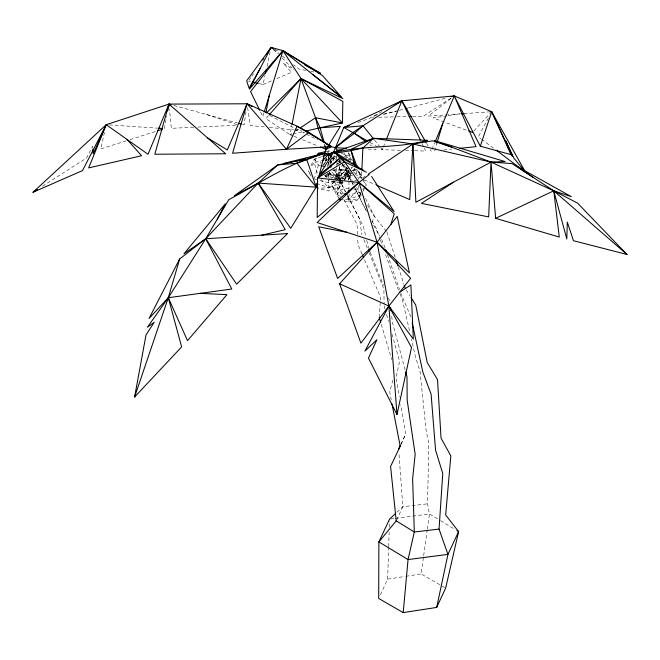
<?xml version="1.0" encoding="UTF-8"?>
<svg xmlns="http://www.w3.org/2000/svg" width="660" height="660" viewBox="0 0 660 660"><rect width="100%" height="100%" fill="white"/><g stroke="black" fill="none" stroke-linecap="round" stroke-linejoin="round"><path stroke-width="0.49" stroke-dasharray="3.3 2.47" d="M427.325 529.205L429.437 513.95L427.564 503.819L428.785 443.52L426.096 430.138L420.007 371.126L415.511 357.027L411.436 339.182M380.399 594.767L387.659 579.125L388.649 547.594M388.682 546.579L389.136 532.339M389.293 527.249L389.483 521.153M361.804 171.55L361.482 178.712L358.264 170.008M379.219 317.493L380.605 297.231L364.064 258.753M444.782 587.59L421.146 573.944L423.53 556.66M423.67 555.637L427.185 530.219M245.933 111.82L244.109 124.88L242.129 124.336M164.373 128.642L166.765 115.88M292.883 135.869L290.029 134.714L291.794 125.689M259.149 83.614L263.026 84.48L264.998 75.463M266.97 66.437L270.039 52.404M104.47 132.47L100.724 148.978L126.184 140.844M392.89 380.16L389.68 391.858L391.24 399.919M314.218 179.223L318.433 165.049L321.139 162.187M327.112 166.947L327.929 164.183M330.223 164.406L331.089 161.502L336.641 155.636M342.697 163.564L338.77 176.789L336.732 178.942M339.743 181.896L336.715 192.093L339.496 198.248M345.708 166.889L344.338 171.493L337.07 179.173M350.617 161.444L351.194 159.505L347.746 151.882M358.957 185.394L357.58 190.03L348.934 199.147L341.253 199.914M434.635 150.917L436.953 143.113M263.975 112.769L262.812 116.573L260.188 111.21M346.838 167.161L345.757 170.032L353.133 184.734M372.05 222.403L374.385 216.34L364.485 196.234M383.006 147.807L382.255 149.688L378.79 147.634M383.386 146.867L385.646 141.224M431.986 149.424L434.676 142.972M316.33 157.963L314.218 162.624L311.239 166.774M342.136 181.087L338.77 188.537L328.597 190.963L319.358 188.752M344.338 180.65L348.785 171.773M348.125 179.883L351.194 173.11L339.413 175.923L328.622 173.341M360.36 193.85L357.58 200.005L348.934 202.075L342.21 200.467M401.057 444.411L405.694 434.181L400.719 404.704M396.619 519.956L402.831 506.74L398.937 452.867M400.843 444.23L405.694 434.181M311.009 165.503L314.218 159.184L321.89 156.585M323.202 165.437L326.75 158.441M333.952 180.502L331.65 185.039L336.715 195.013L339.1 198.346M334.414 179.594L336.715 175.057L340.296 170.065L348.934 168.003M344.355 179.957L348.934 170.923L344.173 164.282M350.881 169.661L347.63 176.071L344.891 179.891M351.343 168.745L352.275 166.914L351.112 168.539M353.413 171.55L355.187 168.061M363 191.383L366.226 185.039L363 178.687M488.375 117.967L478.368 136.81L480.802 138.633M249.051 80.388L251.32 77.005M251.881 76.156L253.58 73.615M323.846 164.794L326.015 161.774M326.287 177.598L325.19 176.071L326.84 173.786M329.934 172.722L327.64 175.923L329.365 178.332M348.892 159.901L351.194 156.692M334.463 181.112L331.65 185.039L336.715 192.093L343.291 193.669M335.024 180.328L336.715 177.977L340.296 170.065L348.934 170.923L342.977 179.223L339.331 166.939M341.929 181.195L342.977 182.663L338.77 188.537L328.597 187.531L318.433 188.537M352.82 170.841L354.445 168.572M348.315 179.932L351.194 175.923L347.746 171.113L339.413 169.125L332.013 170.899M358.174 179.215L361.16 175.057L357.58 170.065L351.813 168.688M362.843 189.742L365.096 186.607M353.735 189.106L357.58 190.03L361.16 195.013L357.58 200.005L348.934 199.147L345.172 197.876M268.595 115.541L265.889 118.627L290.029 134.714L292.034 134.252M473.855 130.919L491.708 111.688M328.482 162.335L335.09 155.364M334.026 181.805L328.597 187.531L318.054 183.958M340.106 179.173L347.746 171.113M396.924 512.242L402.831 506.74L427.564 503.819M451.011 98.464L428.216 116.127L446.655 114.84M362.323 178.142L366.539 175.296M290.029 134.714L291.728 133.584M295.977 130.754L298.534 129.055M450.829 98.2L423.349 116.234L412.162 116.482M42.504 186.194L86.559 158.037L92.705 146.215L92.829 148.112M374.74 116.094L378.238 114.122M381.925 111.623L369.245 118.511L356.053 123.164M263.026 84.48L272.225 80.553M276.829 78.59L291.547 72.295L283.082 63.137L293.37 69.696M339.215 178.918L347.63 176.071L344.338 171.493L336.41 169.595L333.432 170.313M342.136 178.992L351.194 175.923M342.977 182.663L328.597 187.531L321.139 179.652M361.16 195.013L348.934 199.147L346.277 196.342M130.102 139.59L155.554 131.456M372.487 117.364L374.484 116.845M383.46 114.493L398.409 110.575M399.407 110.311L404.398 109.007M408.383 107.96L445.294 98.299M326.75 151.321L328.597 150.876L331.37 151.544M323.804 160.331L314.218 162.624L318.153 175.849M324.761 160.1L328.597 159.184M330.586 158.804L336.468 157.393M327.063 159.992L325.19 160.438L325.743 162.286M330.8 159.101L336.41 157.756M338.39 163.762L336.41 164.233L336.41 167.194M323.977 175.469L328.597 174.364L338.77 176.789L341.401 180.46M334.348 181.285L328.597 182.663L315.175 179.454M340.378 181.599L336.41 182.548L328.482 180.65M342.193 182.061L339.413 182.721L331.089 180.733M354.7 180.733L357.58 180.048M348.934 187.96L340.296 190.03L336.715 195.013L340.477 196.292M361.16 192.093L348.934 195.013L348.934 202.075M383.617 114.023L396.437 111.037M293.032 134.021L304.037 131.48M387.659 579.125L404.91 576.452M405.925 576.295L421.146 573.944M447.002 115.83L433.034 117.901L467.668 130.63M448 115.681L459.962 113.908L447.678 114.766M390.547 518.983L394.531 518.471M395.53 518.339L429.437 513.95L439.733 520.179M443.726 149.977L451.803 149.143M351.813 170.635L357.58 170.065L361.16 177.977L357.398 177.078M464.062 113.619L488.639 111.903M193.735 127.256L171.336 128.312L169.463 109.139M197.81 127.067L235.496 125.285M378.592 117.232L395.885 116.845M396.907 116.82L407.08 116.597M304.821 132.421L302.783 132.454L305.547 133.832M400.43 150.274L382.255 149.688L380.333 147.295M405.479 150.439L413.556 150.703M414.571 150.736L425.675 151.09L424.347 148.294M367.999 149.102L376.167 149.44L374.566 148.236M109.296 124.913L157.228 128.155M264.338 126.91L250.264 125.499L247.64 107.729M269.371 127.413L293.494 129.838M294.5 129.938L302.288 131.076M305.877 70.397L299.096 69.077L293.502 64.738M310.72 71.338L314.597 72.097M248.49 81.229L250.429 81.667M348.249 158.804L351.194 159.505L352.275 161.023M330.52 159.637L334.348 160.553M338.184 161.477L341.063 162.162M336.641 162.83L339.413 163.49M329.472 162.575L331.452 163.045M320.281 165.495L318.433 165.049L314.218 159.184M352.696 175.956L348.934 175.057L336.715 177.977L337.54 180.757M327.063 173.836L336.41 176.071L347.63 173.39L345.436 166.023M173.918 105.468L237.188 122.966M206.539 114.485L238.549 125.144M341.228 153.318L350.287 156.387M343.885 156.494L347.63 157.756L348.554 159.588M333.391 155.941L336.27 156.915M353.636 172.516L361.16 175.057L362.538 177.779M338.506 179.602L327.64 175.923L326.75 174.174M325.19 176.071L331.741 178.291M293.832 136.249L298.584 138.171M302.387 139.714L317.592 145.86M364.32 179.941L375.672 184.849M306.471 134.285L317.551 139.78M269.626 115.434L298.518 130.342L297.965 128.692M274.783 49.31L279.345 51.703M370.12 142.494L377.924 147.122M440.591 520.699L453.469 528.487M332.689 157.352L335.14 159.167M338.415 161.601L341.682 164.026M342.499 164.629L347.408 168.267M354.766 173.728L357.217 175.552L355.757 169.579M369.757 144.639L371.357 145.844M481.61 139.243L493.771 148.368M273.529 49.252L279.122 53.592M282.315 56.067L287.108 59.779M273.306 49.525L277.662 53.774M282.018 58.03L292.182 67.955M350.262 172.326L351.599 173.728M332.665 158.614L334.026 160.042M336.732 162.904L338.093 164.34M331.782 171.847L339.413 179.908M329.142 172.194L335.09 178.472M342.952 192.835L340.296 190.03L337.813 181.69M374.566 140.126L379.69 146.504M386.372 231.396L374.385 216.34L367.364 204.98M348.315 152.683L350.617 155.892M347.63 157.756L344.338 153.178L346.805 158.623M362.843 180.328L366.226 185.039M329.934 159.901L331.089 161.502M325.743 158.524L326.84 160.05M310.051 173.415L308.261 170.923L311.933 178.15M340.304 159.654L341.418 161.279M339.265 160L341.962 164.183M342.507 165.017L352.234 180.518M406.222 289.872L409.918 295.771M352.778 181.385L354.395 184.008M356.557 187.506L361.416 195.368M371.959 221.001L376.39 228.541L380.135 239.192M426.583 143.302L428.126 145.959M430.188 149.498L431.219 151.272M373.552 225.085L379.591 235.826M381.604 239.407L385.118 247.888M329.579 172.557L332.475 178.01M334.397 181.64L341.624 195.269M344.033 199.807L357.043 224.334L357.629 236.536M338.803 179.149L334.653 169.999M339.273 180.056L345.427 191.862M347.317 195.5L363.404 226.38L365.78 236.346M333.514 168.572L345.741 192.068M347.622 195.682L359.387 218.27L361.903 234.77M354.981 188.405L366.514 211.373M342.796 164.026L351.054 180.477M351.516 181.393L353.347 185.047M353.81 185.963L366.193 210.639M422.144 143.641L423.91 147.362M327.64 173.11L329.934 178.192M326.015 175.205L326.84 177.02M410.834 316.775L400.859 293.345M362.043 254.059L358.009 244.67L357.671 237.55M398.491 290.243L384.912 252.739M400.042 293.956L402.361 299.524L409.621 331.254M363.833 239.547L367.694 249.092M369.237 252.912L383.905 289.179L384.095 303.798M370.153 252.128L383.501 285.491M388.459 297.883L389.606 300.745M330.734 159.852L331.807 162.616M324.308 144.532L325.042 146.446M326.807 151.156L327.475 152.996M330.115 160.347L331.114 163.102M380.482 240.157L382.528 245.965M387.469 254.661L399.523 289.476M387.007 232.188L395.464 258.258M398.277 266.945L403.912 284.328M381.265 324.349L391.801 359.634M328.498 162.41L329.365 165.313M324.769 144.433L325.322 146.388M384.12 305.745L385.201 309.655M386.562 314.548L388.459 321.395M391.99 334.108L399.589 361.498L396.082 377.256L399.341 396.569M405.116 369.814L392.584 322.996L391.363 313.896M325.924 158.037L326.659 160.941M366.729 240.339L368.626 248.317M348.934 170.016L348.934 189.065M339.413 159.571L339.413 162.508M339.413 166.254L339.413 180.782M336.41 155.908L336.41 159.101M336.41 168.185L336.41 180.7M328.597 150.876L328.597 152.724M328.597 162.22L328.597 166.262M328.597 173.555L328.597 190.963M348.934 170.923L340.296 180.048L336.715 175.057L348.934 170.923"/><path stroke-width="0.99" d="M361.894 169.505L362.868 148.021L373.543 138.311L427.441 140.308C393.352 149.985 356.4 143.492 322.847 156.263M395.455 513.612L389.548 519.115L378.873 541.909L378.691 598.455L403.202 612.604L436.681 607.423L447.942 554.392L439.048 529.089L442.769 473.484L435.567 450.252L431.104 394.218L422.911 372.314L412.129 322.724M403.202 612.604L408.053 559.556L414.315 532.01L412.632 478.764L415.165 454.294L407.187 400.339L406.981 376.786L405.652 371.803M306.042 131.018L320.067 127.793L340.337 126.373L326.147 149.317L324.703 153.194L296.975 163.234L277.745 164.942L234.325 195.723L258.151 183.084L290.755 228.302L316.198 187.143L306.958 160.033L305.481 159.175L277.745 164.942L258.151 183.084L205.73 238.755L179.685 258.943L168.292 297.726L181.632 346.912L134.599 397.023L146.033 334.884L154.209 322.303L147.452 327.178L168.292 297.726L205.73 238.755L228.781 199.65C260.098 183.051 290.161 162.475 324.703 153.194L330.52 154.968M167.681 110.971L168.976 104.099L247.054 103.777L297.132 126.217L308.888 132.363L331.402 146.644L335.296 147.766L346.533 148.228M265.939 112.654L269.197 95.683M291.984 124.69L300.993 78.565L282.959 50.672L271.128 47.396L246.667 80.825L249.092 88.242L260.254 68.269M369.188 174.537L359.007 182.465L317.13 222.535L377.041 242.187L410.611 278.322L388.872 306.05L364.922 351.112L376.918 339.718L368.453 358.099L396.974 414.529L411.51 347.515L388.872 306.05L377.041 242.187L359.007 182.465L341.946 158.037L333.853 151.643L328.597 154.316L322.501 160.76M265.435 73.458L266.31 69.448M261.591 235.199L285.26 229.68L258.151 183.084L316.198 187.143L317.699 181.154M318.706 177.16L324.703 153.194L283.833 163.416L305.481 159.175M436.953 143.113L442.744 123.61M354.527 164.604L351.112 150.661L351.574 149.111L373.543 138.311L412.945 143.963L491.023 162.112L511.978 163.589L553.765 190.814L577.533 203.09L627 254.488L573.441 240.702L567.295 222.082L566.808 238.994L553.765 190.814L491.023 162.112L434.321 140.563L505.197 161.584L491.023 162.112L415.891 202.249L412.945 143.963L432.68 140.819L452.298 147.394M264.264 111.82L282.959 50.672L320.405 73.227L317.501 72.658M390.802 224.548L394.259 213.766L359.007 182.465L317.542 177.969L317.179 217.495L359.007 182.465L394.111 211.563L371.621 176.492M489.662 111.829L491.708 111.688L510.939 154.597L480.315 146.206L491.708 111.688L454.27 95.939L401.849 100.799L343.802 127.487L333.853 151.643L319.663 174.562L339.933 158.185L341.946 158.037L363.841 170.453M134.599 397.023L168.292 297.726L231.784 289.014L205.73 238.755L183.975 253.762L225.365 203.783L217.255 219.202M386.397 139.343L401.849 100.799L426.063 142.411M170.948 104.643L168.976 104.099L106.235 124.707L88.663 167.904L141.562 155.76L127.124 139.491M435.055 142.048L454.27 95.939L451.275 96.723M105.394 126.58L93.192 153.796L92.887 149.061M317.592 155.174L318.433 153.31L325.825 151.544M252.475 106.573L247.054 103.777L232.559 153.26L286.457 149.267L297.132 126.217L331.402 146.644L326.147 149.317L320.447 147.015M436.681 607.423L445.657 588.093L458.617 531.597L445.673 514.998L450.838 455.87L441.045 438.166L437.514 379.615L427.193 362.431L415.734 305.027L410.974 297.454M398.648 448.8L400.405 445.145M179.685 258.943L149.061 318.433L168.292 297.726L187.523 340.642L226.966 294.632L200.038 293.37M106.235 124.707L82.467 170.61L33 192.266L106.235 124.707L148.021 154.275L168.976 104.099L225.679 153.772L154.803 154.234L168.976 104.099L169.174 106.111M262.639 60.085L263.769 58.393M266.599 54.161L271.128 47.396L272.951 48.353M316.849 155.512L318.433 153.31L328.597 154.316L332.516 153.681M392.015 403.953L400.216 446.267L390.58 466.414L396.206 520.831L378.873 541.909L408.053 559.556L447.942 554.392L458.617 531.597L456.901 530.566M269.272 114.774L300.993 78.565L342.87 98.621L282.959 50.672L249.389 89.15L271.128 47.396L272.728 48.634M339.595 283.792L388.872 306.05L360.904 343.167L339.595 283.792L377.041 242.187L397.188 216.364L409.439 272.91L377.041 242.187L337.631 278.446L318.697 226.809L347.086 232.361M266.459 112.934L300.993 78.565L342.82 101.376L342.457 122.966L320.067 127.793L315.538 117.744L300.993 78.565L342.457 122.966L315.538 117.744L300.234 127.924M344.462 161.815L339.933 158.185L317.542 177.969L344.462 161.815L366.325 172.202M338.539 151.66L335.296 147.766L354.519 133.246L363.025 125.779L401.849 100.799L420.379 139.912M335.296 147.766L353.042 132.396L363.025 125.779L373.923 139.326M207.702 138.031L227.321 149.935L247.054 103.777L286.457 149.267L308.888 132.363L307.007 131.992M368.23 174.149L412.945 143.963L409.736 199.584L376.621 185.262M453.461 182.185L421.451 203.371L488.664 216.917L491.023 162.112L495.627 218.32L559.276 237.055L553.765 190.814L495.627 218.32M399.745 292.19L410.908 284.938L413.333 339.133L388.872 306.05L396.974 414.529M33 192.266L37.323 189.511M397.477 103.265L401.849 100.799L396.421 103.752M332.425 152.955L328.597 154.316L328.597 160.396M334.339 152.279L373.543 138.311M367.521 140.951L343.802 127.487L349.453 125.491M157.517 130.828L162.41 129.269M405.397 108.743L407.385 108.224M336.641 150.554L339.413 149.894L341.269 150.331M328.597 167.483L331.37 166.823M334.471 153.368L351.112 150.661L362.868 148.021M439.048 529.089L414.315 532.01L396.206 520.831M459.88 148.319L476.025 146.652L454.27 95.939L480.315 146.206M343.802 127.487L363.025 125.779M460.985 113.833L464.062 113.619M286.457 149.267L331.402 146.644L326.783 144.358M409.109 116.556L411.147 116.506M158.251 128.23L162.327 128.502M252.367 82.096L258.184 83.399M321.205 165.718L324.901 166.6M344.231 193.892L347.053 194.568M238.177 123.238L241.139 124.063M468.633 130.985L472.478 132.396M304.895 65.093L320.405 73.227M350.188 161.725L333.853 151.643L339.933 158.185M351.912 162.789L357.935 166.501M532.876 177.202L518.438 167.194L571.337 196.655L553.765 190.814L627 254.488M331.873 156.742L328.597 154.316L331.312 157.179M335.957 159.778L337.598 160.99M354.519 133.246L365.747 141.644M496.204 150.191L525.401 172.078L491.708 111.688L512.548 156.544L505.791 140.902L513.967 158.26L525.401 172.078M312.914 74.646L341.302 96.855L322.369 75.446L282.959 50.672L250.561 91.542L259.751 110.311M296.975 163.234L316.198 187.143M353.9 163.284L356.07 166.312L352.968 160.19M339.1 198.346L340.296 200.005L339.496 198.248M316.33 185.6L317.905 187.803M316.33 183.876L317.592 186.673M362.447 254.999L363.66 257.812M369.014 249.274L369.773 251.179M323.573 142.618L318.054 128.246L315.538 117.744M325.042 146.446L326.147 149.317L325.322 146.388M351.112 150.661L357.192 167.104M385.795 249.826L386.793 252.722M396.082 260.188L397.963 265.98M404.225 285.293L405.166 288.189M379.219 317.493L380.688 322.393M320.067 127.793L324.217 142.469M390.555 307.824L390.959 310.86M348.934 190.055L348.934 192.035M287.512 233.558L236.651 284.171L205.73 238.755L287.512 233.558"/></g></svg>
